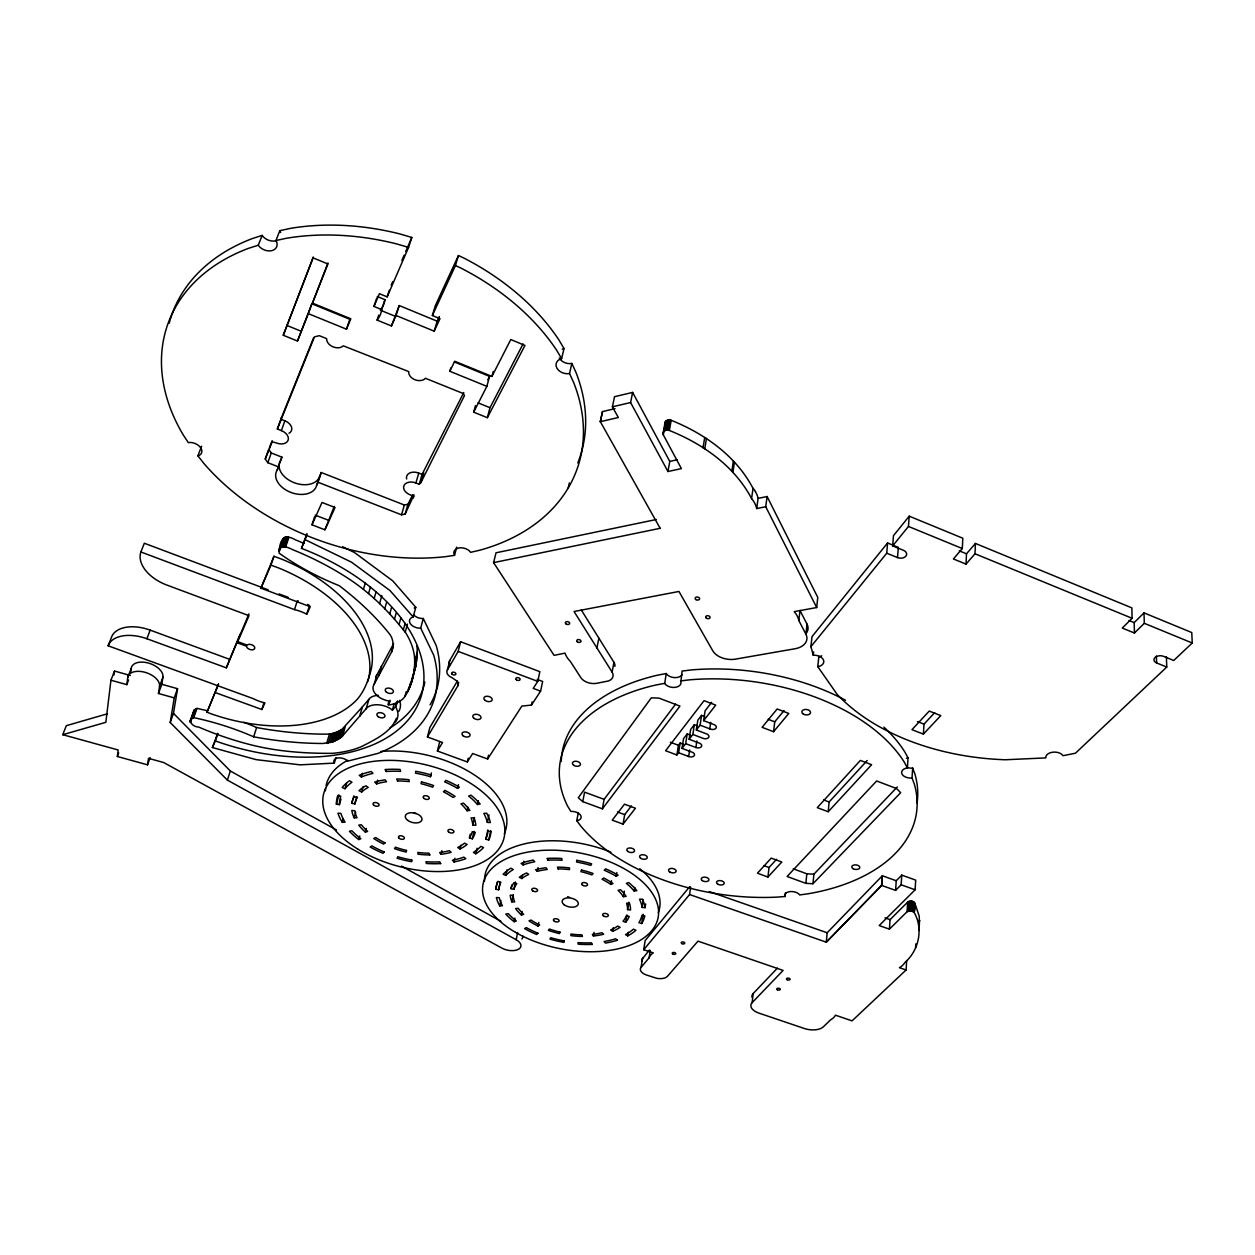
<?xml version="1.0" encoding="UTF-8"?>
<svg xmlns="http://www.w3.org/2000/svg" width="1255" height="1255" viewBox="0 0 1255 1255"><rect width="100%" height="100%" fill="white"/><g stroke="black" fill="none" stroke-linecap="round" stroke-linejoin="round"><path stroke-width="1.5" d="M396.423 718.252C390.917 732.387 374.79 739.666 362.005 746.364A98.204 58.499 16.9 0 1 332.104 753.329C305.734 753.533 279.128 751.62 253.416 745.439A213.774 131.885 18.3 0 1 198.416 726.943C193.223 727.398 186.022 719.805 193.725 717.64A166.993 90.031 17.1 0 1 253.651 736.811A276.649 174.665 19.4 0 0 323.021 743.478L333.469 741.674L341.47 737.14L366.382 708.416A16.456 9.852 15.1 0 1 391.45 709.326L392.407 710.173L395.262 706.926L396.549 702.188M278.987 551.071L279.206 553.235A210.244 145.486 17.7 0 0 339.179 585.661A257.197 149.91 19 0 1 388.877 633.163C393.364 638.105 394.164 645.854 391.591 651.925L373.723 685.01A16.707 10.181 15.2 0 0 388.532 700.98L389.976 701.137L388.595 704.981A32.74 19.955 15.5 0 0 404.847 696.541C412.048 685.607 415.044 672.319 414.652 659.33A101.263 62.311 17.1 0 0 405.961 633.226C389.96 612.424 371.056 593.505 349.094 579.01A207.248 123.461 18.3 0 0 292.541 549.627C289.136 547.635 279.41 543.744 278.987 551.071C280.634 537.407 284.744 533.83 295.741 539.979A206.463 123.743 18.3 0 1 304.071 543.478M412.252 677.841L415.97 665.542L417.225 649.729A100.871 62.436 17.1 0 0 416.911 646.074M897.529 557.581L898.298 547.353L887.567 542.976L886.752 553.204L897.529 557.581A6.165 4.236 2.9 0 0 905.89 556.153A6.165 4.236 2.9 0 0 903.49 550.317L892.666 545.909L893.466 535.665L909.216 516.166L962.805 538.238L962.303 548.545L953.408 558.961L966.021 564.107L974.994 553.769L975.433 543.446L1131.869 607.891L1132.104 618.291L1122.299 628.049L1134.442 633.022L1144.309 623.311L1144.011 612.879L1191.764 632.551L1192.25 642.999L1173.707 660.491L1163.542 656.334A6.15 3.891 -2.3 0 0 1154.992 657.573A6.15 3.891 -2.3 0 0 1156.624 662.938L1166.758 667.048L1166.381 656.679M966.021 564.107L966.491 553.816L975.433 543.446M919.052 930.488L919.538 919.962L919.617 920.919M906.094 969.99L899.443 967.668A26.983 14.495 5.4 0 0 904.761 962.648C918.942 950.427 923.555 928.826 914.126 912.369C916.683 906.047 914.926 898.172 907.663 902.141L890.062 919.633L889.419 929.155L879.175 925.562L915.115 889.795L915.695 880.116L901.765 875.127L896.243 880.743L895.599 890.391L881.622 885.418L826.292 942.176L689.575 894.533L643.705 949.753L653.275 952.859A25.837 13.711 8.8 0 0 649.133 957.8L641.054 967.417A10.056 5.302 9.2 0 0 646.451 975.01L656.851 978.335A10.118 5.318 9.1 0 0 667.44 976.327L698 941.14L783.104 970.413L752.137 1002.667A14.244 7.373 7.4 0 0 759.008 1013.146L804.455 1028.535A14.213 7.279 6.7 0 0 823.327 1026.841L830.669 1019.782A25.665 13.272 6.7 0 0 835.469 1015.201L852.067 1020.864L906.094 969.99L906.675 960.561M915.601 947.713L915.821 943.917M889.419 929.155L907.067 911.742L910.377 910.785L910.973 901.184M914.126 912.369L911.397 910.895L911.977 901.294M912.354 911.161L912.934 901.545M923.398 734.112L940.795 715.601L929.233 711.083L911.961 729.673L923.398 734.112L923.994 724.119L934.661 712.699M913.169 911.538L913.75 901.921M913.828 912.009L914.393 902.408M907.067 911.742L907.663 902.141M907.663 911.318L908.259 901.717M907.93 911.208L908.526 901.608M908.118 911.13L908.714 901.529M908.447 911.005L909.044 901.404M909.373 910.816L909.969 901.216M578.21 813.115L576.767 820.676L580.704 825.978A179.951 107.601 7.7 0 0 776.531 897.152L785.112 896.509L784.814 895.537A7.734 4.33 6.7 0 1 790.132 891.599A7.734 4.33 6.7 0 1 798.964 894.109L799.623 894.956L808.016 893.795A179.951 107.601 7.7 0 0 914.252 783.904L912.04 777.99L912.667 768.044L910.895 768.138A8.503 5.177 3.9 0 1 906.643 767.291M912.04 777.99L910.252 778.069A8.534 5.161 4 0 1 901.937 773.943A8.534 5.161 4 0 1 905.749 768.248L907.412 767.887L908.055 757.942L904.871 752.027A179.277 107.867 7.6 0 0 883.928 727.163M895.599 890.391L901.137 884.791L901.765 875.127M881.575 885.387L882.328 875.77L827.155 932.763L826.292 942.176L881.622 885.418L882.328 875.77L896.243 880.743M892.666 545.909L908.463 526.441L909.216 516.166M828.206 811.75L871.613 764.719L860.365 760.42L817.272 807.64L828.206 811.75L829.131 801.992L867.158 760.53M812.958 883.74L900.666 792.674L896.588 788.564L876.649 780.971L787.105 876.476L805.851 883.347L812.958 883.74L813.899 874.186L897.294 786.995M805.851 883.347L806.824 873.794L793.238 868.805M1166.758 667.048L1075.457 753.204L1062.985 755.698A8.879 5.381 1 0 0 1052.678 752.2A8.879 5.381 1 0 0 1045.823 757.894L1005.365 759.761A208.032 136.183 0.7 0 1 837.163 694.392L817.789 666.672L818.825 656.679L819.75 656.538A8.911 5.82 5.6 0 0 821.696 655.832M919.24 927.978L919.272 916.323L914.738 902.847M817.789 666.672L818.715 666.531A8.942 5.804 5.7 0 0 823.39 659.754A8.942 5.804 5.7 0 0 813.271 655.22L813.632 651.894M813.271 655.22L810.918 646.654L812.001 636.646L887.567 542.976M785.112 896.509L785.52 892.713M656.271 519.523L496.007 552.796L493.591 562.632L554.082 655.361L565.017 653.133A31.155 20.064 11.1 0 0 570.382 661.448L580.845 677.653A12.064 7.655 11 0 0 596.564 683.332L608.612 680.947A12.174 7.734 10.8 0 0 612.111 672.1L574.053 611.514L678.955 591.466L712.715 650.718A17.79 11.609 7.8 0 0 735.508 659.126L794.995 648.757A18.056 11.875 6.3 0 0 805.914 634.23L798.839 620.55A32.473 21.539 6.8 0 0 794.211 611.64L816.691 607.545L817.774 597.411L767.103 496.525L758.098 498.392L756.687 508.573L765.723 506.722L767.103 496.525M805.914 634.23L807.028 624.159L799.984 610.463L798.839 620.55M767.935 877.041L781.802 862.012L771.229 858.122L757.455 873.213L767.935 877.041L769.033 867.519L776.578 859.283M752.137 1002.667L753.188 993.536L777.363 968.185M773.566 731.696L788.783 713.452L777.174 708.981L762.099 727.32L773.566 731.696L774.743 721.829L784.077 710.565M130.3 675.472L114.503 671.048L110.942 680.21L105.844 722.315L62.75 734.693L66.327 725.688L107.444 713.781M114.032 674.876L114.503 671.048M150.129 757.596L147.525 764.813L117.343 756.498L118.19 749.988L62.75 734.693M110.942 680.21L126.818 684.65L127.759 677.48L131.257 668.288A16.519 9.554 19.5 0 1 148.482 663.079A16.519 9.554 19.5 0 1 162.93 677.167L161.817 684.289L158.459 693.482L174.241 697.89L170.209 722.504L227.375 780.108L516.166 939.744A12.142 6.416 11.5 0 1 513.703 950.584L510.707 950.6A12.142 6.416 11.5 0 1 501.859 948.105L163.652 762.522L148.529 758.349L147.525 764.813M130.771 671.88L131.257 668.288M756.687 508.573A34.293 24.159 8 0 0 751.572 498.611L753.031 488.415C736.136 455.989 704.635 433.759 671.362 420.362C668.586 418.95 663.456 421.068 665.166 424.676M689.575 894.533L690.642 887.034M711.648 702.345L705.075 710.832L703.631 720.652L713.405 724.355A4.267 2.651 8.2 0 1 716.119 727.978A4.267 2.651 8.2 0 1 710.769 729.218L709.765 728.826L710.707 722.284M697.498 725.892L694.329 724.7L690.627 729.5L689.136 739.258L700.023 743.415A4.22 2.588 8.5 0 1 701.184 746.882A4.22 2.588 8.5 0 1 695.976 747.556L696.76 740.968M689.136 739.258L692.87 734.473L703.396 738.458A4.236 2.62 8.3 0 0 708.526 737.595A4.236 2.62 8.3 0 0 707.114 734.112L696.337 730.002L700.102 725.17L701.561 715.366L704.777 716.589M692.87 734.473L694.329 724.7M732.889 472.445L734.426 462.248L733.375 461.071L731.838 471.268M696.337 730.002L697.796 720.229L701.561 715.366M689.654 750.019L688.666 756.498L678.641 752.733L676.884 754.977L665.589 750.741L704.055 700.667L715.711 705.122L703.631 720.652M158.459 693.482L159.542 686.375L162.93 677.167M687.913 756.169L688.854 756.577A4.189 2.557 8.6 0 0 694.015 755.918A4.189 2.557 8.6 0 0 692.854 752.498L682.03 748.372L683.536 738.646L687.191 733.924L690.548 735.179M682.03 748.372L685.701 743.666L687.191 733.924M676.884 754.977L678.406 745.266L680.147 743.007L683.473 744.262M678.641 752.733L680.147 743.007M649.133 957.8L650.263 950.49M643.705 949.753L645.133 940.607L689.685 886.658M641.054 967.417L642.607 958.161M641.713 923.507A75.739 41.525 10.7 0 0 644.819 915.868L641.885 915.35A72.774 39.893 10.7 0 1 638.936 922.692L641.713 923.507L643.188 914.267M561.236 761.534A179.277 107.867 7.6 0 1 657.181 675.268L666.232 673.511L664.711 683.536A8.659 5.522 9.1 0 0 675.112 687.379A8.659 5.522 9.1 0 0 680.885 681.638L682.108 671.048L691.646 669.903A179.277 107.867 7.6 0 1 845.556 700.29M645.054 907.647A75.739 41.525 10.7 0 0 642.387 899.113L639.532 899.255A72.774 39.893 10.7 0 1 642.105 907.443L645.054 907.647L645.65 903.929M642.105 907.443L643.282 900.008M704.777 448.851L706.44 438.67L704.714 437.556L703.02 447.737M634.214 891.113A72.774 39.893 10.7 0 0 626.355 883.347L628.692 882.547A75.739 41.525 10.7 0 1 636.865 890.642L634.214 891.113L634.826 887.395M627.735 935.885A75.739 41.525 10.7 0 0 635.94 930.253L633.383 929.171A72.774 39.893 10.7 0 1 625.508 934.599L627.735 935.885L628.331 932.214M170.209 722.504L173.472 713.358L177.551 688.697L161.817 684.289M627.578 909.624A57.918 31.736 10.7 0 0 626.574 903.192L629.492 903.224A60.883 33.367 10.7 0 1 630.528 909.985L627.578 909.624L628.802 902.22M625.712 922.237A60.883 33.367 10.7 0 0 629.241 916.417L626.37 915.726A57.918 31.736 10.7 0 1 623.029 921.28L625.712 922.237L626.935 914.864M623.374 896.682A57.918 31.736 10.7 0 0 618.088 890.36L620.582 889.717A60.883 33.367 10.7 0 1 626.135 896.384L623.374 896.682L624.315 891.113M612.66 931.32A60.883 33.367 10.7 0 0 620.111 927.272L617.695 926.08A57.918 31.736 10.7 0 1 610.62 929.939L612.66 931.32L613.271 927.649M616.205 876.288L618.135 875.19A75.739 41.525 10.7 0 0 605.632 868.852L604.204 870.217A72.774 39.893 10.7 0 1 616.205 876.288L616.848 872.554M610.887 884.461L613.005 883.504A60.883 33.367 10.7 0 0 603.718 878.014L602.039 879.237A57.918 31.736 10.7 0 1 610.887 884.461L611.53 880.728M623.06 824.111L635.438 808.204L624.504 804.188L612.236 820.158L623.06 824.111L624.692 814.62L631.422 805.914M593.442 935.979L592.329 934.379A57.918 31.736 10.7 0 0 602.055 932.732L603.655 934.253A60.883 33.367 10.7 0 1 593.442 935.979L594.086 932.34M493.591 562.632L660.224 528.292M751.604 498.611C734.567 466.138 702.894 443.925 669.527 430.528C666.75 429.116 661.573 431.218 663.299 434.826L681.402 468.601L667.958 471.519L669.778 461.401L632.63 392.407L614.526 396.69L612.409 406.808L618.323 417.507L600.345 421.68L660.193 528.402M669.354 430.449L671.19 420.284M602.384 808.832L679.943 706.094L659.016 698.125L651.314 697.827L578.273 797.741L582.775 801.647L602.384 808.832L604.11 799.341L675.629 704.086M665.966 430.277L667.817 420.111M667.205 430.12L669.056 419.97M668.491 430.23L670.343 420.064M662.969 433.885L665.166 421.884M663.942 431.265L665.809 421.1M663.299 434.826L664.554 428.049M664.852 430.653L666.719 420.503M612.111 672.1L613.93 662.295L581.269 609.946M582.775 801.647L584.563 792.156L604.11 799.341M596.941 647.957L598.855 638.136M538.097 926.08L539.634 924.951A57.918 31.736 10.7 0 1 530.959 920.025L528.982 920.903A60.883 33.367 10.7 0 0 538.097 926.08L538.803 922.441M667.958 471.519L630.59 402.541L632.63 392.407M537.313 871.331L535.587 869.699A60.883 33.367 10.7 0 1 546.035 867.738L547.243 869.464A57.918 31.736 10.7 0 0 537.313 871.331L538.05 867.629M516.166 939.744L517.64 932.559M521.374 914.989A60.883 33.367 10.7 0 1 515.585 908.573L518.221 908.291A57.918 31.736 10.7 0 0 523.727 914.393L521.374 914.989L522.127 911.35M514.158 921.719A75.739 41.525 10.7 0 1 505.765 914.064L508.259 913.624A72.774 39.893 10.7 0 0 516.323 920.982L514.158 921.719L514.911 918.095M523.053 864.93L521.076 863.377A75.739 41.525 10.7 0 1 533.281 860.067L534.755 861.761A72.774 39.893 10.7 0 0 523.053 864.93L523.806 861.228M521.798 878.563A57.918 31.736 10.7 0 1 528.716 874.406L526.551 872.947A60.883 33.367 10.7 0 0 519.288 877.308L521.798 878.563L522.551 874.876M511.005 888.65A60.883 33.367 10.7 0 1 514.032 882.626L516.793 883.598A57.918 31.736 10.7 0 0 513.891 889.324L511.005 888.65L511.773 884.979M513.891 889.324L515.428 881.983M511.82 901.874A60.883 33.367 10.7 0 1 510.267 895.144L513.185 895.505A57.918 31.736 10.7 0 0 514.644 901.906L511.82 901.874L513.342 894.564M505.781 875.394A72.774 39.893 10.7 0 1 513.264 869.542L510.911 868.178A75.739 41.525 10.7 0 0 503.13 874.264L505.781 875.394L506.957 869.872M499.741 905.906A75.739 41.525 10.7 0 1 496.353 897.529L499.223 897.717A72.774 39.893 10.7 0 0 502.471 905.765L499.741 905.906L500.902 900.431M439.736 741.58L437.399 751.023L467.331 761.958L472.664 753.518L487.646 759.008L521.845 706.094L531.477 705.09L540.591 691.144L542.662 681.465L537.171 679.394M497.325 881.92L495.756 889.246L498.674 889.764L500.243 882.438M600.345 421.68L602.51 411.577L615.028 408.644M531.477 705.09L532.167 701.874M540.591 691.144L533.234 688.383L537.768 681.387L539.854 671.676L460.601 641.729L449.776 660.444L447.345 670.076A8.503 5.302 14 0 0 452.114 677.747L457.761 681.669L457.887 685.763L427.437 736.967L442.56 742.505L437.399 751.023M600.282 421.696L602.51 411.577M487.85 829.884L485.779 839.187L488.713 840.05L490.768 830.747M568.233 487.913L569.346 482.908M487.332 822.386A75.802 42.905 13.7 0 0 483.818 813.413L486.72 813.224A78.908 44.662 13.7 0 1 490.36 822.574L487.332 822.386L489.011 814.903M475.833 853.808A78.908 44.662 13.7 0 0 483.567 847.533L480.853 846.372A75.802 42.905 13.7 0 1 473.433 852.412L475.833 853.808L477.088 848.255M487.646 759.008L488.509 755.212M470.296 834.104L469.448 837.822L472.288 838.842L473.982 831.406M472.79 824.959A60.334 34.136 13.7 0 0 471.064 817.899L474.045 817.899A63.425 35.893 13.7 0 1 475.833 825.319L472.79 824.959L474.5 817.491M477.512 804.518A75.802 42.905 13.7 0 0 468.648 796.062L470.939 795.152A78.908 44.662 13.7 0 1 480.179 803.953L477.512 804.518L478.375 800.753M201.6 446.184L197.866 455.832L203.843 463.393A217.084 153.314 19.4 0 0 444.992 556.734L454.545 555.337L453.965 554.004A9.114 6.087 15 0 1 458.875 547.964A9.114 6.087 15 0 1 469.558 551.071L470.578 552.326L479.802 550.208A217.084 153.314 19.4 0 0 573.551 382.257L569.519 373.519L571.856 363.432L569.833 363.652A10.118 7.593 14.2 0 1 559.244 357.973M460.005 848.976A63.425 35.893 13.7 0 0 467.127 844.442L464.554 843.156A60.334 34.136 13.7 0 1 457.761 847.47L460.005 848.976L460.852 845.274M453.965 861.965L452.428 860.271A75.802 42.905 13.7 0 0 463.832 857.102L465.84 858.671A78.908 44.662 13.7 0 1 453.965 861.965L454.828 858.279M467.095 810.761A60.334 34.136 13.7 0 0 461.009 803.859L463.472 803.137A63.425 35.893 13.7 0 1 469.872 810.401L467.095 810.761L467.958 807.028M569.519 373.519L567.48 373.739A10.166 7.593 14.1 0 1 556.843 368.029A10.166 7.593 14.1 0 1 559.808 359.275L561.628 358.632L564.028 348.545L558.867 339.854A216.127 153.455 19.5 0 0 463.77 258.012L458.436 255.534L435.375 305.545L432.363 315.523L440.003 318.676L434.183 331.163L396.062 315.507L399.247 305.561L437.164 321.186L434.183 331.163M467.331 761.958L468.225 758.177M440.976 854.326L439.658 852.569A60.334 34.136 13.7 0 0 449.368 850.655L451.157 852.302A63.425 35.893 13.7 0 1 440.976 854.326L441.854 850.639M457.542 788.391L459.377 787.167A78.908 44.662 13.7 0 0 445.933 780.343L444.631 781.849A75.802 42.905 13.7 0 1 457.542 788.391L458.436 784.642M457.887 685.763L458.687 682.563M430.449 776.704L431.155 774.963A78.908 44.662 13.7 0 0 415.656 771.292L415.578 773.174A75.802 42.905 13.7 0 1 430.449 776.704L431.391 772.939M447.345 670.076L458.185 651.408L460.601 641.729M427.437 736.967L429.838 727.492L457.322 681.12M454.545 555.337L456.695 547.164M475.488 405.522L473.684 412.173L487.348 417.695L489.983 407.702L523.053 343.964M414.652 662.028L417.225 652.427M414.621 664.695L417.178 655.11M407.561 692.038L408.832 687.269M414.464 667.346L417.021 657.761M473.684 412.173L486.862 386.352L449.823 371.276L454.702 361.236L491.929 376.437L493.278 371.433M408.675 689.732L410.369 683.379M409.71 687.395L411.828 679.441M414.213 669.966L416.77 660.381M410.636 685.01L413.193 675.457M413.868 672.555L416.425 662.969M411.483 682.579L415.97 665.542M365.362 832.112L367.668 831.422A60.334 34.136 13.7 0 1 361.377 824.77L358.742 825.131A63.425 35.893 13.7 0 0 365.362 832.112L366.35 828.441M217.695 733.391L212.377 747.541L256.271 759.667L300.149 764.844L334.332 763.118A7.907 4.565 15.4 0 1 337.877 757.957A7.907 4.565 15.4 0 1 347.808 761.126L378.084 753.345A187.403 113.436 18.1 0 0 433.697 655.157L420.692 628.128L423.28 618.48A8.628 5.522 15.3 0 1 413.554 614.793M486.862 386.352L489.544 376.343L454.436 362.005M405.02 696.243L406.306 691.489M392.407 710.173L394.117 703.851M358.789 839.579L360.891 838.748A75.802 42.905 13.7 0 1 351.855 830.747L349.376 831.265A78.908 44.662 13.7 0 0 358.789 839.579L359.777 835.924M395.403 722.033A32.222 19.311 15.4 0 0 395.843 707.208L397.553 700.886M376.641 783.889A60.334 34.136 13.7 0 1 386.54 781.708L385.128 779.826A63.425 35.893 13.7 0 0 374.712 782.116L376.641 783.889L377.645 780.171M354.161 817.805A63.425 35.893 13.7 0 1 351.808 810.432L354.82 810.793A60.334 34.136 13.7 0 0 357.032 817.805L354.161 817.805L355.667 812.283M405.224 632.128L407.436 624.08M361.66 792.031A60.334 34.136 13.7 0 1 368.248 787.387L365.88 785.803A63.425 35.893 13.7 0 0 358.977 790.697L361.66 792.031L363.197 786.461M387.968 704.745L388.83 701.592M389.019 703.396L389.881 700.243M420.692 628.128A8.659 5.506 15.3 0 1 410.918 624.425A8.659 5.506 15.3 0 1 411.514 617.68L413.177 616.958L415.797 607.295L392.768 580.877L354.506 552.545L342.584 546.725M361.409 777.018A75.802 42.905 13.7 0 1 372.97 773.378L371.26 771.527A78.908 44.662 13.7 0 0 359.228 775.308L361.409 777.018L362.428 773.284M353.879 795.874L351.824 803.263L354.851 803.969L356.891 796.58M403.373 629.728L405.145 623.296M399.043 624.441L400.831 618.009M391.591 651.925L393.364 645.525M342.333 822.37A78.908 44.662 13.7 0 1 337.94 813.209L340.889 813.381A75.802 42.905 13.7 0 0 345.094 822.198L342.333 822.37L343.352 818.699M366.084 708.95L369.033 698.957A16.393 9.883 15.2 0 1 378.179 695.301M339.415 804.643A75.802 42.905 13.7 0 1 340.795 796.313L337.815 795.435A78.908 44.662 13.7 0 0 336.387 804.11L339.415 804.643L340.968 799.121M374.147 684.508L376.814 675.002L393.631 643.627M345.015 788.736A75.802 42.905 13.7 0 1 351.965 782.21L349.408 780.736A78.908 44.662 13.7 0 0 342.191 787.544L345.015 788.736L346.584 783.183M394.494 619.186L396.298 612.754M378.759 675.912L381.442 666.374M207.028 712.244L218.48 684.085L207.028 712.244L211.875 714.079A135.383 82.014 18.4 0 0 357.079 699.506C364.327 691.191 368.201 680.634 370.994 670.123A134.646 81.842 18.5 0 0 281.606 559.118L273.951 556.263L260.946 588.171L310.267 606.73L306.753 614.213A30.857 19.045 17.6 0 0 294.486 609.616L140.889 551.98L144.325 543.242L268.178 589.834M359.667 716.37L362.35 706.942L368.735 699.49M389.725 613.977L391.544 607.53M336.387 804.11L338.991 794.886M412.738 494.69L407.938 504.29L404.361 505.012L321.202 472.507L317.986 482.249L401.522 514.817L405.114 514.095L414.056 494.847M449.823 371.276L450.78 367.95M413.115 498.125L413.93 496.337L410.024 494.799A9.601 6.557 17 0 1 404.063 485.387A9.601 6.557 17 0 1 415.923 482.971L419.233 484.273L422.057 474.406L463.77 392.548M384.752 608.785L386.587 602.353M419.233 484.273L420.88 482.626L423.688 472.759M339.132 738.881L341.846 729.516L362.35 706.942M340.34 738.034L343.054 728.669M405.114 514.095L407.938 504.29M379.543 603.655L381.865 595.592M341.47 737.14L344.168 727.775M334.332 763.118L335.932 757.549M342.49 736.183L345.188 726.818M415.923 482.971L418.762 473.104L422.057 474.406M333.469 741.674L336.183 732.324L341.846 729.516M335.007 741.062L337.721 731.712M401.522 514.817L404.361 505.012M336.466 740.403L339.164 731.053M337.846 739.666L340.544 730.316M328.465 743.101L331.195 733.767L336.183 732.324M330.206 742.693L332.92 733.359M331.869 742.223L334.583 732.873M374.147 598.557L376.014 592.109M368.531 593.521L370.429 587.073M326.677 743.446L329.422 734.112L331.195 733.767M363.464 589.191L365.378 582.744M432.363 315.523L455.455 265.542L458.436 255.534M306.753 614.213L309.53 605.396M215.531 692.666L261.84 709.499L264.052 702.612M294.486 609.616L297.31 600.8A30.748 19.092 17.7 0 1 298.376 601.051M314.644 516.746L311.993 524.825L324.935 529.814L334.269 506.361M378.728 315.146L377.096 320.103L391.435 325.971L399.247 305.561M253.651 736.811L256.647 727.539A275.535 174.978 19.5 0 0 325.767 734.144L329.422 734.112M377.096 320.103A37.242 27.343 22.2 0 0 381.646 309.593L373.974 306.424L379.418 293.701L387.152 296.886L408.581 247.408L411.813 237.446L399.545 233.854A216.127 153.455 19.5 0 0 290.47 228.363L279.802 230.669L275.959 240.505L276.79 242.293A10.762 7.891 25.6 0 1 271.974 250.608A10.762 7.891 25.6 0 1 259.597 246.859L258.263 245.211L262.17 235.391L263.487 237.038A10.699 7.891 25.8 0 0 275.786 240.772M367.511 681.998L368.515 678.892A135.116 81.685 18.4 0 0 278.641 567.966L270.954 565.127L260.946 588.171M227.375 780.108L230.355 771.025L173.472 713.358M381.646 309.593L384.909 299.663L377.253 296.509M387.152 296.886L389.317 290.266M212.377 747.541L215.342 740.921A173.723 105.106 18.1 0 0 418.339 703.867A173.723 105.106 18.1 0 0 301.482 548.388L306.957 533.579M301.482 548.388L306.926 534.959M277.245 469.966L278.516 466.876L267.817 462.703L265.26 459.016L268.727 449.29L271.268 452.977L281.92 457.149L277.245 469.966A21.304 14.229 19.8 0 0 290.674 492.337A21.304 14.229 19.8 0 0 316.637 485.309L321.202 472.507M373.974 306.424L376.704 298.157M281.716 546.945L284.948 537.313M282.202 546.819L285.45 537.187M282.72 546.741L285.967 537.109M283.285 546.709L286.517 537.077M283.85 546.741L287.081 537.093M284.43 546.803L287.662 537.171M285.026 546.929L288.258 537.281M285.607 547.086L288.838 537.438M270.954 565.127L273.951 556.263M279.081 550.38L283.457 538.238M215.342 740.921L217.821 733.563M280.508 547.588L283.755 537.956M279.598 550.898L284.101 537.705M281.261 547.117L284.509 537.485M229.273 659.204L150.145 630.12A33.587 19.688 19.8 0 0 111.507 637.226L108.134 645.792A33.712 19.656 19.7 0 1 146.898 638.748L226.324 667.848L240.176 634.073M226.324 667.848L248.945 613.852M311.868 303.788L308.306 313.64L346.474 329.187L349.847 319.303L311.868 303.788L297.498 341.031L283.269 335.273L313.279 256.993M190.054 721.374L193.866 710.55L196.957 708.4A166.413 90.297 17.2 0 1 207.138 710.722M190.117 721.703L194.243 710.11M190.242 722.049L194.666 709.687M190.415 722.378L195.153 709.31M192.47 718.205L195.702 708.965M193.082 717.907L196.298 708.667M193.725 717.64L196.957 708.4M267.817 462.703L271.268 452.977M265.26 459.016L272.225 441.744L276.382 442.968A9.836 6.667 20.9 0 0 288.054 440.38A9.836 6.667 20.9 0 0 281.402 430.606L284.869 420.833L280.838 419.248L313.577 337.846M281.402 430.606L277.355 429.006L281.528 417.335M346.474 329.187L350.835 318.801L312.448 303.13L327.947 262.985M174.241 697.89L177.551 688.697M277.355 429.006L314.456 336.858L319.335 335.681L326.614 338.63A9.413 6.777 21.6 0 0 332.826 346.772A9.413 6.777 21.6 0 0 343.29 345.831L408.801 371.621L408.691 372.421A9.24 6.683 18.7 0 0 414.417 379.528A9.24 6.683 18.7 0 0 424.174 379.387L425.429 378.288L463.362 393.568L464.491 395.545L420.88 482.626M117.343 756.498L118.676 752.89M146.898 638.748L150.145 630.12M126.818 684.65L128.559 680.053M283.269 335.273L313.107 257.855L327.9 263.974L312.448 303.13M297.498 341.031L308.306 313.64M269.417 447.564L272.21 440.646M281.92 457.149L280.634 460.24A21.225 14.244 19.9 0 0 293.984 482.626A21.225 14.244 19.9 0 0 319.868 475.567M391.168 285.183L392.69 281.638M401.867 260.428L404.157 255.126M405.694 251.58L411.813 237.446M316.637 485.309L317.986 482.249M391.435 325.971L396.062 315.507M311.993 524.825L322.002 502.471L335.038 507.522L324.935 529.814M437.164 321.186L439.344 316.495M261.84 709.499L264.946 702.91A29.744 17.68 17.4 0 1 253.337 698.674L108.134 645.792M641.823 960.985A10.024 5.318 9.2 0 1 641.807 959.589L649.415 950.019M487.803 379.794L489.544 376.343M491.929 376.437L510.785 339.556L524.966 345.407L487.348 417.695M283.065 538.834L282.297 542.882M193.866 710.55L193.882 713.499M810.918 646.654L886.752 553.204M376.814 675.002L376.406 675.504A16.644 10.197 15.2 0 0 375.669 678.061M1134.442 633.022L1134.191 622.621L1144.011 612.879M414.166 608.032L415.797 607.295M197.866 455.832L199.372 455.298A9.585 6.306 22.4 0 0 200.533 447.58A9.585 6.306 22.4 0 0 190.085 442.45L188.313 442.623L183.105 434.716A217.084 153.314 19.4 0 1 248.27 248.412L258.263 245.211M562.209 349.188L564.028 348.545M262.17 235.391L252.208 238.607A216.127 153.455 19.5 0 0 169.205 323.21M612.409 406.808L630.59 402.541M906.408 758.302L908.055 757.942M669.778 461.401L677.418 459.722M275.959 240.505L286.673 238.215A217.084 153.314 19.4 0 1 396.251 243.815L408.581 247.408M664.617 683.363L655.518 685.089A179.951 107.601 7.7 0 0 567.542 805.992L570.884 811.436A7.859 4.565 10.9 0 1 580.375 814.95A7.859 4.565 10.9 0 1 577.724 820.503L576.767 820.676M680.539 680.916L690.109 679.786A179.951 107.601 7.7 0 1 904.196 761.989L907.412 767.887M806.824 873.794L813.899 874.186M910.377 910.785L911.397 910.895M709.326 891.583L827.155 932.763M884.963 917.829L890.062 919.633M901.137 884.791L915.115 889.795M617.507 811.985L624.692 814.62M763.809 865.605L769.033 867.519M237.211 642.78L246.639 646.262A4.204 2.541 18.1 0 0 248.725 648.992L250.765 649.729A4.204 2.541 18.1 0 0 254.718 648.302A4.204 2.541 18.1 0 0 252.02 644.882A4.204 2.541 18.1 0 0 247.125 645.117L237.713 641.634L248.992 615.687L166.837 585.05A35.783 22.135 20.6 0 1 140.889 551.98M458.185 651.408L537.768 681.387M685.701 743.666L695.788 747.462M279.096 593.944L288.211 597.364M670.358 742.238L678.406 745.266M823.688 799.937L829.131 801.992M700.102 725.17L709.765 728.826M768.217 719.319L774.743 721.829M315.178 515.13L328.057 520.103M917.483 721.594L923.994 724.119M286.893 325.453L301.059 331.179M478.077 402.886L489.983 407.702M908.463 526.441L962.303 548.545M974.994 553.769L1132.104 618.291M1144.309 623.311L1192.25 642.999M380.343 310.189L394.619 316.04M959.322 550.867L966.491 553.816M1129.014 620.503L1134.191 622.621M455.455 265.542L460.805 268.021A217.084 153.314 19.4 0 1 556.451 349.941L561.628 358.632M305.341 539.775L351.557 562.209L390.007 590.556L413.177 616.958M230.355 771.025L336.513 829.979M401.569 866.107L500.87 921.264M755.353 491.615L755.839 492.431A34.105 24.159 8 0 1 758.098 498.392M765.723 506.722L816.691 607.545M666.232 673.511L666.327 673.7A8.628 5.522 9.1 0 0 674.5 677.606A8.628 5.522 9.1 0 0 682.093 674.61M423.28 618.48L436.207 645.556A186.697 113.687 18.2 0 1 430.073 704.792M571.856 363.432L575.872 372.17A216.127 153.455 19.5 0 1 577.786 462.954M279.802 230.669L280.618 232.457M912.667 768.044L914.879 773.974A179.277 107.867 7.6 0 1 917.076 802.949M1156.404 656.02L1156.624 662.938M488.713 840.05A78.908 44.662 13.7 0 0 491.019 831.626L487.991 831.077A75.802 42.905 13.7 0 1 485.779 839.187M472.288 838.842A63.425 35.893 13.7 0 0 475.237 832.394L472.241 831.688A60.334 34.136 13.7 0 1 469.448 837.822M351.824 803.263A63.425 35.893 13.7 0 1 354.239 796.596L357.157 797.631A60.334 34.136 13.7 0 0 354.851 803.969M380.814 751.478A92.509 52.71 13.8 0 1 474.939 775.323A92.509 52.71 13.8 0 1 504.306 833.744M325.437 790.823A92.509 52.71 13.8 0 1 325.641 788.234M326.08 785.661A92.509 52.71 13.8 0 1 347.745 760.31M416.174 813.538A8.503 4.847 13.8 0 1 414.009 813.052M495.756 889.246A75.739 41.525 10.7 0 1 498.031 881.387L500.87 882.234A72.774 39.893 10.7 0 0 498.674 889.764M639.752 868.711A88.823 49.008 10.7 0 1 658.295 912.714M484.524 881.073A88.823 49.008 10.7 0 1 610.918 852.176M569.582 897.388A8.173 4.502 10.7 0 1 567.668 896.635M384.909 299.663A37.07 27.359 22.3 0 1 380.955 309.42M406.667 478.986A9.554 6.573 17.1 0 1 409.585 473.057A9.554 6.573 17.1 0 1 418.762 473.104M284.869 420.833A9.805 6.683 21 0 1 291.505 427.045A9.805 6.683 21 0 1 288.964 433.242M751.949 997.223A14.197 7.404 7.4 0 1 753.188 993.536M641.948 960.859A10.087 5.349 9.2 0 1 641.933 959.448M753.188 488.352A34.12 24.363 7.1 0 1 755.479 491.568M807.028 624.159A17.994 11.891 6.2 0 1 806.306 633.242M613.93 662.295A12.126 7.75 10.8 0 1 614.872 666.421M449.918 664.601A8.471 5.302 14 0 1 449.776 660.444M307.616 604.408A30.748 19.092 17.7 0 1 308.589 604.894M243.847 722.268A166.413 90.297 17.2 0 1 256.647 727.539M399.608 700.368A32.097 19.358 15.5 0 1 398.682 711.507M424.865 682.108A173.049 105.342 18.2 0 1 390.054 727.947M127.759 677.48A16.582 9.538 19.4 0 1 145.015 672.303A16.582 9.538 19.4 0 1 159.542 686.375M522.645 935.759A12.111 6.432 11.5 0 1 521.892 938.991M411.813 860.02L411.734 861.699A78.908 44.662 13.7 0 1 397.113 858.263L397.757 856.726A75.802 42.905 13.7 0 0 411.813 860.02M564.217 940.874L563.981 942.395A75.739 41.525 10.7 0 1 549.957 939.117L550.741 937.72A72.774 39.893 10.7 0 0 564.217 940.874M576.829 860.334L576.563 862.028A72.774 39.893 10.7 0 1 590.807 865.385L591.67 863.832A75.739 41.525 10.7 0 0 576.829 860.334M406.51 850.435L406.149 852.067A63.425 35.893 13.7 0 1 394.525 848.662L395.435 847.188A60.334 34.136 13.7 0 0 406.51 850.435M421.476 781.943L421.084 783.732A60.334 34.136 13.7 0 1 432.646 787.183L433.65 785.567A63.425 35.893 13.7 0 0 421.476 781.943M559.981 932.104L559.463 933.579A60.883 33.367 10.7 0 1 548.372 930.363L549.423 929.029A57.918 31.736 10.7 0 0 559.981 932.104M581.489 870.044L580.924 871.66A57.918 31.736 10.7 0 1 591.921 874.908L593.066 873.464A60.883 33.367 10.7 0 0 581.489 870.044M384.265 851.957L383.089 853.306A78.908 44.662 13.7 0 1 370.162 847.015L371.825 845.901A75.802 42.905 13.7 0 0 384.265 851.957M537.956 933.249L536.669 934.473A75.739 41.525 10.7 0 1 524.59 928.606L526.347 927.602A72.774 39.893 10.7 0 0 537.956 933.249M385.034 842.842L383.591 844.082A63.425 35.893 13.7 0 1 373.755 838.513L375.653 837.509A60.334 34.136 13.7 0 0 385.034 842.842M445.007 790.446L443.439 791.811A60.334 34.136 13.7 0 1 453.024 797.458L455.079 796.392A63.425 35.893 13.7 0 0 445.007 790.446M617.444 940.199L615.625 938.756A72.774 39.893 10.7 0 1 604.11 941.517L605.459 943.085A75.739 41.525 10.7 0 0 617.444 940.199M386.226 771.48L385.065 769.535A78.908 44.662 13.7 0 1 400.078 769.456L400.612 771.401A75.802 42.905 13.7 0 0 386.226 771.48M440.678 863.581L439.642 861.84A75.802 42.905 13.7 0 1 425.931 861.746L426.418 863.487A78.908 44.662 13.7 0 0 440.678 863.581M547.949 860.193L547.007 858.42A75.739 41.525 10.7 0 1 561.738 858.498L562.067 860.271A72.774 39.893 10.7 0 0 547.949 860.193M592.235 944.419L591.387 942.819A72.774 39.893 10.7 0 1 577.928 942.599L578.241 944.184A75.739 41.525 10.7 0 0 592.235 944.419M397.553 780.939L396.706 779.01A63.425 35.893 13.7 0 1 408.989 779.716L409.224 781.63A60.334 34.136 13.7 0 0 397.553 780.939M429.806 854.953L429.022 853.18A60.334 34.136 13.7 0 1 417.837 852.459L418.056 854.2A63.425 35.893 13.7 0 0 429.806 854.953M558.114 868.884L557.487 867.127A60.883 33.367 10.7 0 1 569.456 867.895L569.503 869.621A57.918 31.736 10.7 0 0 558.114 868.884M582.398 936.45L581.818 934.834A57.918 31.736 10.7 0 1 570.9 934.049L570.931 935.634A60.883 33.367 10.7 0 0 582.398 936.45M373.786 805.224A3.106 1.757 14.5 0 0 378.947 805.459A3.106 1.757 14.5 0 0 375.418 802.525A3.106 1.757 14.5 0 0 373.786 805.224M357.691 849.039A92.839 52.553 13.7 0 0 503.961 838.199A92.839 52.553 13.7 0 0 379.794 760.734A92.839 52.553 13.7 0 0 357.691 849.039M407.844 820.456A8.534 4.832 13.7 0 0 421.774 820.331A8.534 4.832 13.7 0 0 411.295 812.722A8.534 4.832 13.7 0 0 407.844 820.456M423.892 798.384A3.138 1.804 13.7 0 0 429.132 798.619A3.138 1.804 13.7 0 0 425.633 795.654A3.138 1.804 13.7 0 0 423.892 798.384M448.615 831.987A3.075 1.741 13 0 0 453.761 832.222A3.075 1.741 13 0 0 450.372 829.367A3.075 1.741 13 0 0 448.615 831.987M399.184 838.324A3.043 1.694 13.8 0 0 404.251 838.575A3.043 1.694 13.8 0 0 400.831 835.752A3.043 1.694 13.8 0 0 399.184 838.324M532.92 891.034A2.981 1.647 11.3 0 0 537.595 890.532A2.981 1.647 11.3 0 0 533.5 888.258A2.981 1.647 11.3 0 0 532.92 891.034M515.57 932.387A89.121 48.867 10.7 0 0 657.62 919.695A89.121 48.867 10.7 0 0 538.505 850.686A89.121 48.867 10.7 0 0 515.57 932.387M564.279 904.855A8.189 4.487 10.7 0 0 577.959 904.886A8.189 4.487 10.7 0 0 568.421 897.874A8.189 4.487 10.7 0 0 564.279 904.855M582.759 885.371A3.012 1.679 10.5 0 0 587.528 884.853A3.012 1.679 10.5 0 0 583.45 882.547A3.012 1.679 10.5 0 0 582.759 885.371M603.686 916.119A2.965 1.616 10 0 0 608.393 915.648A2.965 1.616 10 0 0 604.392 913.42A2.965 1.616 10 0 0 603.686 916.119M554.522 921.374A2.934 1.584 10.8 0 0 559.118 920.903A2.934 1.584 10.8 0 0 555.134 918.707A2.934 1.584 10.8 0 0 554.522 921.374M681.904 943.603A1.82 0.988 8.7 0 0 684.791 943.227A1.82 0.988 8.7 0 0 682.281 941.94A1.82 0.988 8.7 0 0 681.904 943.603M672.931 954.067A1.804 0.973 8.8 0 0 675.77 953.722A1.804 0.973 8.8 0 0 673.292 952.435A1.804 0.973 8.8 0 0 672.931 954.067M787.167 979.716A1.804 0.957 7 0 0 790.085 979.386A1.804 0.957 7 0 0 787.654 978.116A1.804 0.957 7 0 0 787.167 979.716M777.41 989.771A1.788 0.941 7.2 0 0 780.281 989.442A1.788 0.941 7.2 0 0 777.88 988.203A1.788 0.941 7.2 0 0 777.41 989.771M565.864 623.813A2.196 1.428 11.9 0 0 569.55 623.766A2.196 1.428 11.9 0 0 567.087 621.586A2.196 1.428 11.9 0 0 565.864 623.813M577.269 641.729A2.181 1.412 11.5 0 0 580.908 641.682A2.181 1.412 11.5 0 0 578.477 639.548A2.181 1.412 11.5 0 0 577.269 641.729M696.039 599.655A2.259 1.506 8.6 0 0 699.6 598.917A2.259 1.506 8.6 0 0 696.494 597.082A2.259 1.506 8.6 0 0 696.039 599.655M706.534 618.291A2.243 1.49 8.3 0 0 710.079 617.57A2.243 1.49 8.3 0 0 707.004 615.75A2.243 1.49 8.3 0 0 706.534 618.291M463.158 735.807A4.126 2.479 13.3 0 0 469.95 735.712A4.126 2.479 13.3 0 0 465.009 731.869A4.126 2.479 13.3 0 0 463.158 735.807M473.966 718.315A4.173 2.541 13.2 0 0 480.869 718.189A4.173 2.541 13.2 0 0 475.88 714.268A4.173 2.541 13.2 0 0 473.966 718.315M485.058 700.368A4.236 2.604 13.1 0 0 492.038 700.243A4.236 2.604 13.1 0 0 487.018 696.227A4.236 2.604 13.1 0 0 485.058 700.368M452.129 674.233A2.181 1.349 14 0 0 455.769 674.327A2.181 1.349 14 0 0 453.353 672.162A2.181 1.349 14 0 0 452.129 674.233M516.307 679.692A2.181 1.365 12.6 0 0 519.994 679.802A2.181 1.365 12.6 0 0 517.625 677.622A2.181 1.365 12.6 0 0 516.307 679.692M386.258 692.023A4.204 2.557 15.2 0 0 393.239 692.242A4.204 2.557 15.2 0 0 388.454 688.069A4.204 2.557 15.2 0 0 386.258 692.023M378.288 716.731A4.142 2.479 15.1 0 0 384.909 716.37A4.142 2.479 15.1 0 0 379.575 712.62A4.142 2.479 15.1 0 0 378.288 716.731M853.086 868.68A4.016 2.29 5.5 0 0 859.706 867.927A4.016 2.29 5.5 0 0 854.639 864.899A4.016 2.29 5.5 0 0 853.086 868.68M573.99 765.456A4.094 2.463 11 0 0 580.453 764.562A4.094 2.463 11 0 0 574.837 761.283A4.094 2.463 11 0 0 573.99 765.456M627.704 851.361A3.906 2.228 9.7 0 0 634.308 851.455A3.906 2.228 9.7 0 0 630.026 847.956A3.906 2.228 9.7 0 0 627.704 851.361M640.646 858.247A3.891 2.212 9.5 0 0 647.141 858.075A3.891 2.212 9.5 0 0 642.544 854.733A3.891 2.212 9.5 0 0 640.646 858.247M702.282 880.602A3.875 2.181 8.3 0 0 708.777 880.367A3.875 2.181 8.3 0 0 704.196 877.135A3.875 2.181 8.3 0 0 702.282 880.602M717.735 884.148A3.875 2.181 8 0 0 724.119 883.661A3.875 2.181 8 0 0 719.241 880.586A3.875 2.181 8 0 0 717.735 884.148M669.919 872.084A3.859 2.181 8.9 0 0 676.116 871.394A3.859 2.181 8.9 0 0 670.97 868.444A3.859 2.181 8.9 0 0 669.919 872.084M803.278 714.048A4.377 2.745 6 0 0 810.463 713.028A4.377 2.745 6 0 0 804.847 709.483A4.377 2.745 6 0 0 803.278 714.048"/></g></svg>
